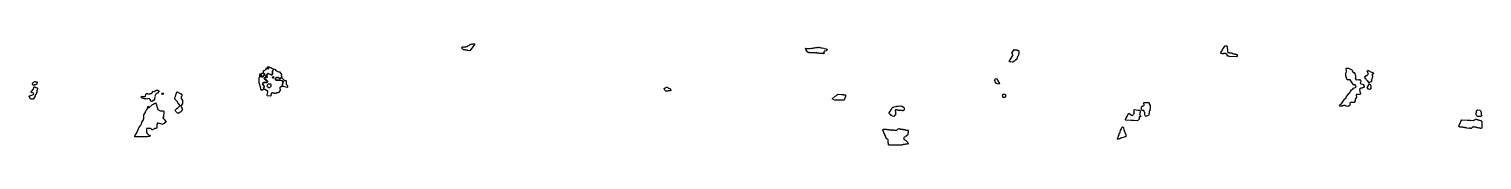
# Model space of a CAD drawing. Header units: millimetres. Extents: x 0 to 8323, y 0 to 582.
import ezdxf

# ---------------------------------------------------------------- set-up
doc = ezdxf.new("R2010")
doc.units = ezdxf.units.MM
doc.layers.add('Y', color=7, linetype='Continuous')

msp = doc.modelspace()

# ---------------------------------------------------------------- linework, layer by layer
at = {"layer": 'Y'}
for points in [[(2513.3, 542.1), (2510.6, 544.3), (2500.5, 544.3), (2498.2, 547.1), (2488.2, 547.1), (2479.7, 556.5), (2478.6, 559.4), (2481.5, 563.1), (2484.9, 563.1), (2486, 561.7), (2491.6, 564.5), (2502.7, 564.5), (2503.8, 565.9), (2509.4, 565.9), (2515, 571.7), (2517.3, 570.2), (2522.8, 575.9), (2525.1, 575.9), (2526.2, 577.4), (2527.4, 576), (2530.7, 578.8), (2534, 578.8), (2535.2, 580.2), (2537.4, 578.8), (2543, 581.6), (2547.5, 580.2), (2548.6, 581.6), (2550.9, 581.6), (2553.8, 578), (2524.1, 541.4), (2513.3, 542.1)], [(4533.6, 525.7), (4532.3, 527.1), (4530.9, 525.7), (4526.6, 525.7), (4525.2, 527.1), (4519.6, 527.1), (4518.3, 528.5), (4516.9, 527.1), (4514, 527.1), (4512.6, 528.6), (4508.5, 528.6), (4507.1, 527.1), (4505.6, 528.6), (4500, 528.6), (4498.7, 530), (4497.3, 528.6), (4493, 528.6), (4491.6, 530), (4487.5, 530), (4486.1, 528.5), (4484.6, 530), (4479, 530), (4477.7, 531.4), (4476.3, 530), (4472, 530), (4470.6, 531.4), (4466.5, 531.4), (4465.1, 530), (4458.7, 535), (4451.7, 545.1), (4451.7, 547.9), (4446, 553.7), (4448.2, 555.9), (4451.1, 554.5), (4456.7, 554.5), (4458.1, 553.1), (4459.4, 554.5), (4463.7, 554.5), (4465.1, 553.1), (4466.4, 554.5), (4472, 554.5), (4473.4, 555.9), (4479, 554.5), (4481.9, 555.9), (4483.3, 554.5), (4486, 554.5), (4488.9, 555.9), (4490.3, 554.5), (4494.4, 557.3), (4502.8, 558.8), (4504.2, 560.2), (4507, 558.8), (4508.4, 560.2), (4514, 560.2), (4515.4, 561.7), (4518.3, 560.2), (4521, 560.2), (4522.5, 561.7), (4523.9, 560.2), (4526.6, 560.2), (4528, 561.6), (4535.1, 558.8), (4540.7, 558.8), (4542.1, 557.3), (4553.3, 555.9), (4554.7, 554.5), (4565.9, 553.1), (4573.7, 548), (4565.9, 541.4), (4557.5, 538.6), (4549.9, 532.2), (4555.5, 526.5), (4553.3, 524.2), (4551.8, 525.7), (4549.1, 524.3), (4546.2, 525.7), (4533.6, 525.7)], [(5631.2, 475), (5621.3, 477.2), (5620.3, 478.6), (5616.6, 478.6), (5614.1, 482.2), (5618.4, 490.2), (5619.4, 490.2), (5637.7, 518), (5630.2, 528), (5643, 548.9), (5644, 547.3), (5654.4, 547.3), (5655.4, 545.9), (5659.1, 545.9), (5660.1, 544.5), (5663.8, 544.5), (5664.8, 543.1), (5668.6, 543.1), (5671, 539.4), (5670, 537.9), (5669.1, 523.6), (5667.2, 520.8), (5667.2, 515.1), (5663.9, 508.6), (5662.9, 508.6), (5659.6, 503.6), (5659.6, 499.4), (5657.8, 496.5), (5657.8, 493.6), (5654.4, 488.6), (5651.6, 488.6), (5649.7, 485.7), (5645.9, 484.3), (5644, 481.4), (5641.2, 481.4), (5638.4, 478.6), (5636.5, 478.6), (5634.6, 475.7), (5631.2, 475)], [(6875.1, 508.6), (6874, 510), (6867.5, 510), (6862.6, 516.5), (6862.6, 520.8), (6859.9, 524.3), (6854.5, 524.3), (6853.4, 525.7), (6841.6, 525.7), (6840.5, 524.3), (6833.9, 524.3), (6832.9, 525.7), (6828.5, 525.7), (6825.7, 529.4), (6835.5, 543.7), (6836.6, 548), (6843.1, 556.6), (6849.1, 567.3), (6851.3, 568.8), (6860, 568.8), (6862.8, 565.1), (6862.8, 555.1), (6864.9, 552.3), (6866, 535.1), (6868.7, 531.6), (6875.2, 531.6), (6876.2, 530.2), (6880.6, 530.2), (6881.7, 528.8), (6889.2, 528.8), (6895.7, 524.5), (6902.2, 524.5), (6903.3, 523.1), (6908.7, 523.1), (6909.8, 521.6), (6916.3, 521.6), (6917.4, 520.2), (6919.5, 520.2), (6922.3, 516.5), (6921.2, 515.1), (6921.2, 512.2), (6917.4, 507.1), (6875.1, 508.6)], [(1323.8, 340.8), (1321.3, 343.6), (1320.1, 353.6), (1318.8, 355.1), (1318.8, 388), (1320.1, 389.4), (1320.1, 392.3), (1322, 394.5), (1325.8, 394.5), (1327.1, 393.1), (1332, 393.1), (1333.3, 391.6), (1339.4, 391.6), (1342.5, 395.2), (1349.9, 406.5), (1340, 415.1), (1342.5, 418), (1343.7, 426.6), (1345.7, 428.8), (1348.2, 428.8), (1350.7, 431.7), (1353.2, 430.2), (1355.7, 433.1), (1356.9, 431.7), (1358.7, 433.7), (1356.2, 436.5), (1360.7, 443.1), (1364.4, 438.8), (1365.6, 440.2), (1370.6, 437.4), (1373.6, 440.8), (1366.1, 448), (1368.1, 450.2), (1370.7, 448.8), (1375.7, 448.8), (1379.4, 445.9), (1385.7, 444.5), (1388.1, 441.6), (1390.6, 441.6), (1394.4, 438.8), (1400.6, 437.3), (1402.6, 433.7), (1395.1, 426.5), (1393.8, 409.4), (1390.7, 402.9), (1386.8, 402.9), (1383.1, 405.7), (1373.1, 408.6), (1369.4, 411.4), (1360.2, 403.7), (1362.6, 400.9), (1362.6, 395.1), (1363.9, 393.7), (1363.9, 390.8), (1361.9, 388.5), (1357.4, 392.2), (1358.7, 393.7), (1355.7, 399.9), (1353.9, 397.9), (1353.9, 395.1), (1355.2, 393.7), (1353.9, 392.2), (1353.9, 387.9), (1352, 385.7), (1349.5, 385.7), (1346.5, 382.2), (1349.5, 378.8), (1355.7, 375.9), (1360.7, 370.2), (1363.2, 370.2), (1366.4, 365.1), (1362, 360), (1345.7, 360), (1338.9, 355), (1337.7, 350.8), (1345.2, 340.9), (1346.4, 338), (1346.4, 332.2), (1345.2, 330.8), (1343.9, 320.8), (1339.5, 317.1), (1337, 317.1), (1333.2, 314.2), (1327.5, 320.8), (1327.5, 326.5), (1325, 332.2), (1325, 336.5), (1323.8, 337.9), (1323.8, 340.8)], [(1368.7, 307.9), (1364.4, 314.3), (1360.7, 314.3), (1350.7, 318.6), (1346.9, 318.6), (1343.7, 322.2), (1345, 325.1), (1345, 330.9), (1346.2, 332.3), (1346.2, 337.9), (1337.5, 352.2), (1340.7, 357.3), (1345.7, 360.2), (1361.9, 360.2), (1366.2, 365.1), (1363.1, 370), (1360.6, 370), (1355.6, 375.7), (1349.4, 378.6), (1346.2, 382.2), (1349.4, 385.9), (1351.9, 385.9), (1353.2, 387.4), (1355.7, 385.9), (1359.4, 388.8), (1361.9, 388.8), (1363.7, 390.9), (1363.7, 393.6), (1362.4, 395.1), (1362.4, 402.2), (1361.2, 403.7), (1369.4, 411.7), (1373.2, 408.8), (1383.2, 405.9), (1386.9, 403.1), (1390.5, 403.1), (1393.6, 409.4), (1394.9, 425.1), (1399.3, 431.6), (1403, 433), (1405.5, 435.9), (1410.6, 433), (1414.3, 428.8), (1424.3, 423.1), (1426.8, 423.1), (1430.5, 420.2), (1434.3, 420.2), (1440.5, 413), (1444.3, 411.6), (1447.4, 408), (1444.9, 402.2), (1444.9, 399.4), (1447.4, 392.2), (1441.8, 385.7), (1435.5, 382.8), (1427.9, 387.2), (1425.5, 390), (1423, 388.6), (1415.6, 388.6), (1412.5, 385.1), (1412.5, 375.1), (1414.3, 373.1), (1438, 373.1), (1448, 368.8), (1451.7, 368.8), (1454.9, 365.1), (1453.6, 355.1), (1451.2, 349.4), (1452.4, 346.5), (1452.4, 339.3), (1450.5, 337.1), (1448, 337.1), (1441.7, 332.9), (1439.3, 332.9), (1437.4, 330.8), (1437.4, 323.7), (1438.7, 322.3), (1438.7, 316.6), (1440, 315.1), (1426.8, 300), (1416.8, 300), (1414.3, 297.1), (1406.8, 297.1), (1405.5, 298.6), (1395.5, 298.6), (1394.3, 300), (1390.6, 300), (1387.6, 296.5), (1387.6, 292.2), (1385.1, 286.5), (1385.1, 283.6), (1383.2, 281.4), (1365.6, 282.9), (1363.7, 285.1), (1366.2, 300.9), (1368.7, 303.7), (1368.7, 307.9)], [(7507, 226.5), (7511.5, 233), (7514.5, 234.5), (7519.4, 241.6), (7520.4, 241.6), (7536.2, 264.5), (7539.2, 267.3), (7542.1, 267.3), (7545.5, 272.3), (7545.5, 275.1), (7560.9, 297.3), (7564.8, 298.8), (7568.3, 303.7), (7569.2, 308), (7575.7, 317.3), (7580.7, 321.6), (7582.6, 321.6), (7587.6, 327.3), (7592.5, 328.8), (7595.5, 331.6), (7599.4, 333), (7601.8, 336.5), (7600.9, 337.9), (7600.9, 340.8), (7595.5, 347.1), (7593.6, 347.1), (7592.6, 345.7), (7586.6, 345.7), (7567.8, 375.7), (7564, 375.7), (7563, 374.3), (7555.1, 374.3), (7554, 372.8), (7549.5, 379.3), (7548.5, 385.1), (7545.5, 390.8), (7545.5, 393.6), (7543.6, 396.5), (7542.6, 412.3), (7546.5, 420.8), (7545.5, 422.2), (7546.5, 423.7), (7546.5, 429.4), (7542.6, 438), (7545.1, 441.6), (7558, 441.6), (7565.9, 437.3), (7575.8, 434.5), (7578.3, 430.8), (7578.3, 428), (7581.3, 422.3), (7584.7, 417.3), (7591.6, 415.9), (7595.1, 410.9), (7596.1, 403.7), (7599.1, 398), (7599.1, 389.4), (7598.1, 387.9), (7598.1, 385.1), (7596.1, 382.2), (7601.5, 374.5), (7617.3, 375.9), (7618.3, 374.5), (7621.1, 374.5), (7622.1, 375.9), (7624.2, 375.9), (7629.7, 369.4), (7627.7, 359.4), (7625.8, 355.1), (7628.2, 351.6), (7640, 350.2), (7642, 348.7), (7647.5, 339.4), (7648.5, 333.6), (7645.9, 330), (7642, 330), (7637, 327.1), (7629.2, 327.1), (7628.2, 325.7), (7624.2, 325.7), (7621.8, 322.2), (7622.8, 315.1), (7621.8, 312.3), (7622.8, 310.8), (7622.8, 308), (7624.8, 305.1), (7626.7, 295.1), (7622.2, 290), (7604.5, 290), (7602, 286.5), (7602, 282.3), (7604, 279.4), (7604, 273.6), (7596.1, 263.6), (7596.1, 258), (7597.1, 255.1), (7590.6, 244.3), (7568.9, 244.3), (7566.5, 240.8), (7566.5, 235.1), (7568.5, 232.2), (7564.9, 227.1), (7563, 227.1), (7560, 224.3), (7556.1, 224.3), (7555.1, 222.8), (7546.1, 224.3), (7538.2, 228.6), (7529.4, 227.2), (7528.4, 225.7), (7522.5, 225.7), (7521.5, 224.3), (7515.6, 224.3), (7514.6, 222.9), (7509, 223.6), (7507, 226.5)], [(7663.6, 371.5), (7658.7, 378.6), (7654.7, 381.5), (7650.2, 389.4), (7653.7, 394.5), (7655.7, 394.5), (7659.7, 398.8), (7664.6, 400.2), (7667.6, 404.5), (7669.6, 404.5), (7672, 408), (7669, 415.1), (7669, 417.9), (7666, 422.2), (7666, 425.1), (7668.6, 428.8), (7671.6, 428.8), (7675.6, 425.9), (7677.5, 425.9), (7680.5, 423), (7691.4, 418.8), (7692.4, 417.3), (7699.3, 415.9), (7701.8, 412.2), (7691.9, 400.8), (7694.9, 395.1), (7694.9, 390.8), (7692.9, 387.9), (7691.9, 377.9), (7690, 375.1), (7690, 369.4), (7685.5, 362.9), (7680.5, 361.4), (7677.5, 357.1), (7668.5, 367.2), (7663.6, 371.5)], [(8.5, 265), (4.2, 273.6), (0, 277.9), (0, 280.9), (2.2, 283.1), (6.4, 283.1), (10.6, 285.9), (24.7, 290.2), (28.1, 293.7), (24.7, 298.6), (17.7, 300), (11.3, 305.1), (11.3, 306.6), (25.4, 320.9), (26.8, 332.3), (28.9, 334.5), (33.2, 334.5), (37.5, 331.6), (40.3, 331.6), (45.9, 328.8), (48.1, 326.6), (48.1, 323.7), (43.9, 312.2), (43.9, 303.6), (41, 297.9), (41, 293.6), (35.4, 286.5), (35.4, 282.2), (23.4, 264.3), (8.5, 265)], [(18.3, 353.7), (23.3, 358.8), (24.7, 358.8), (30.3, 364.5), (33.2, 364.5), (34.6, 363.1), (44.5, 363.1), (46.7, 360.8), (45.3, 352.2), (41.7, 348.6), (36, 345.7), (31.8, 345.7), (27.5, 342.8), (18.3, 353.7)], [(1329.6, 392.9), (1327, 392.9), (1325.7, 394.3), (1323.2, 394.3), (1321.3, 396.5), (1321.3, 405.1), (1320, 406.5), (1322, 408.8), (1324.5, 407.4), (1334.5, 413.1), (1342, 413.1), (1350.2, 406.5), (1338.3, 391.4), (1332.6, 392.1), (1330.8, 394.2), (1329.6, 392.9)], [(1332.5, 398), (1332.5, 402.2), (1329.5, 404.3), (1327.7, 402.2), (1327.7, 399.4), (1330.8, 396), (1332.5, 398)], [(1384.3, 350), (1369.4, 350), (1365.1, 346.5), (1362.7, 339.4), (1367, 334.5), (1371.9, 331.6), (1379.3, 331.6), (1387.4, 339.4), (1387.4, 346.5), (1384.3, 350)], [(1395.6, 392.9), (1392.6, 388), (1394.4, 385.9), (1398.1, 385.9), (1399.3, 384.5), (1403.5, 389.4), (1400.5, 392.9), (1395.6, 392.9)], [(1450.9, 349.4), (1453.5, 355.1), (1454.7, 365.1), (1451.6, 368.6), (1447.9, 368.6), (1437.9, 372.9), (1414.2, 372.9), (1412.3, 375.1), (1412.3, 385.1), (1415.5, 388.8), (1423, 388.8), (1425.5, 390.2), (1428.1, 387.3), (1436.7, 383.1), (1445.5, 388.8), (1461.1, 372.3), (1462.9, 368.8), (1464.1, 370.2), (1471.7, 371.6), (1473.6, 369.4), (1473.6, 350.9), (1478.6, 345.1), (1478.6, 342.3), (1479.8, 340.9), (1479.8, 333.6), (1477.9, 331.4), (1455.4, 337.2), (1452.2, 340.8), (1452.2, 346.5), (1450.9, 349.4)], [(3648, 310.7), (3642.8, 315), (3638.9, 325.1), (3648.7, 333.1), (3652.6, 333.1), (3657.8, 330.2), (3660.4, 330.2), (3663, 327.3), (3670.8, 325.9), (3674.1, 322.3), (3674.1, 319.4), (3675.4, 318), (3675.4, 313.6), (3673.4, 311.4), (3660.4, 311.4), (3659.1, 310), (3648, 310.7)], [(5545.8, 351.4), (5541.1, 354.3), (5534.9, 363.6), (5534, 369.4), (5531.1, 375.1), (5535.4, 380.2), (5542.1, 381.6), (5552.1, 366.6), (5552.1, 365.1), (5558.7, 353.7), (5556.3, 350), (5545.8, 351.4)], [(7673.5, 321.4), (7665, 330.8), (7678.4, 351.6), (7679.5, 351.6), (7686, 340.8), (7686, 327.9), (7681.5, 321.5), (7678.5, 318.5), (7675.5, 321.4), (7673.5, 321.4)], [(697.1, 256.5), (693.1, 262.2), (688.4, 265.7), (680.4, 267.1), (679.1, 265.7), (669.6, 264.3), (668.3, 265.7), (658.9, 265.7), (657.5, 267.1), (653.5, 267.1), (646.8, 271.4), (644.1, 271.4), (640.7, 275.1), (648.2, 281.6), (650.9, 280.2), (664.3, 278.8), (666.2, 280.9), (668.9, 292.3), (672.3, 295.9), (679.1, 295.9), (680.5, 294.5), (688.4, 293.1), (692.5, 295.9), (700.5, 295.9), (712.6, 310.2), (719.3, 308.8), (727.3, 315.9), (738.2, 315.9), (742.9, 310.9), (742.9, 307.9), (735.5, 298.6), (730.1, 297.2), (726.8, 293.6), (721.4, 282.2), (722.8, 278), (718.8, 269.4), (718.8, 260.8), (716.7, 258.6), (714, 258.6), (707.3, 252.9), (704.6, 252.9), (703.3, 251.4), (698.5, 252.1), (697.1, 253.6), (697.1, 256.5)], [(762.2, 298.8), (767.7, 298.8), (769.8, 296.5), (767.7, 292.9), (765, 291.4), (758.8, 295.1), (762.2, 298.8)], [(839.4, 197.9), (836.6, 200.8), (848.1, 213), (854.8, 217.3), (864.8, 228), (852.8, 242.2), (850.1, 247.9), (840.7, 257.9), (840.7, 259.3), (835.3, 263.6), (835.3, 272.3), (839.4, 279.4), (840.7, 288), (847.4, 303.7), (849.5, 305.9), (852.2, 305.9), (854.9, 303), (864.3, 298.8), (869.7, 294.5), (872.4, 294.5), (874.4, 292.3), (875.8, 286.5), (874.4, 285.1), (874.4, 280.8), (871.8, 277.9), (871.8, 275.1), (869.1, 270.8), (878.5, 256.6), (878.5, 240.9), (879.8, 239.4), (879.8, 236.5), (869.1, 226.5), (871.8, 222.3), (871.8, 219.4), (874.4, 216.6), (875.8, 209.4), (878.5, 206.5), (874.4, 200.8), (874.4, 196.5), (868.3, 190), (864.3, 190), (857.6, 184.3), (853.6, 184.3), (852.2, 182.8), (850.1, 183.6), (840.7, 193.6), (839.4, 197.9)], [(4614.1, 259.3), (4601.4, 266.5), (4617.6, 281.6), (4626, 285.9), (4633, 293.1), (4654.1, 291.6), (4655.5, 290.2), (4663.9, 290.2), (4665.3, 288.8), (4675.1, 288.8), (4678.7, 285.1), (4675.9, 282.2), (4675.9, 276.5), (4673.1, 273.6), (4673.1, 269.3), (4670.3, 266.5), (4670.3, 262.2), (4666.7, 258.6), (4614.1, 259.3)], [(5579.3, 273.6), (5577.4, 276.5), (5577.4, 283.6), (5575.5, 286.5), (5575.5, 289.4), (5577.9, 293.1), (5591.2, 293.1), (5593.6, 289.4), (5593.6, 277.9), (5590.3, 272.9), (5579.3, 273.6)], [(605.8, 52.3), (612.5, 65.2), (615.2, 68), (628.6, 99.4), (639.4, 115.1), (643.4, 125.2), (646.1, 128), (646.1, 132.3), (655.5, 146.6), (655.5, 149.4), (656.8, 150.9), (656.8, 170.9), (658.2, 172.3), (658.2, 175.1), (660.9, 180.9), (664.9, 185.2), (668.9, 196.6), (674.3, 203.7), (678.3, 212.3), (679.6, 220.9), (681.7, 223.1), (685.2, 219.4), (682.6, 216.5), (685.8, 214.5), (707.2, 234.5), (712.6, 235.9), (716.6, 240.2), (720.6, 240.2), (723.4, 243.1), (728.1, 236.6), (733.5, 216.6), (734.9, 215.1), (734.9, 208), (738.2, 204.5), (740.8, 204.5), (743.5, 201.6), (751.6, 197.3), (769, 197.3), (771.1, 195.1), (769.8, 163.6), (767.1, 160.8), (767.1, 158), (784.5, 133.7), (781.1, 130), (778.4, 130), (773.1, 124.3), (767.7, 122.9), (763.6, 118.6), (754.2, 122.9), (746.1, 124.3), (742.1, 127.1), (735.5, 127.1), (733.5, 125.1), (733.5, 120.8), (732.2, 119.3), (732.2, 100.8), (728.8, 97.1), (719.4, 95.7), (716.7, 92.9), (714, 92.9), (707.3, 88.6), (704.5, 88.6), (696.5, 97.1), (673.7, 97.1), (671.8, 95.1), (671.8, 88), (673.1, 86.6), (673.1, 75.1), (674.5, 73.7), (674.5, 68), (681.8, 63), (687.2, 57.3), (689.8, 57.3), (694.6, 52.2), (692.5, 50), (677.8, 50), (676.4, 48.6), (607.2, 47.9), (605.8, 49.3), (605.8, 52.3)], [(4944.9, 167.2), (4942.5, 170), (4938.9, 171.4), (4934.2, 177.2), (4930.6, 178.6), (4927.6, 182.2), (4927.6, 185.1), (4934.7, 196.6), (4935.9, 200.9), (4940.7, 206.6), (4944.2, 215.2), (4947.2, 218.8), (4954.4, 218.8), (4955.5, 220.2), (4968.6, 221.6), (4969.8, 223.1), (4976.9, 223.1), (4978.1, 224.5), (4991.2, 225.9), (4996, 223.1), (4999.5, 223.1), (5004.3, 220.2), (5006.6, 220.2), (5012, 215.1), (5012, 202.2), (5009, 198.6), (5006.6, 198.6), (5005.5, 197.1), (5001.8, 197.1), (5000.6, 198.6), (4992.3, 198.6), (4991.1, 200), (4981.6, 200), (4980.5, 201.4), (4969.8, 201.4), (4968.6, 202.9), (4963.9, 202.9), (4961, 199.4), (4961, 196.6), (4963.4, 193.7), (4963.4, 183.7), (4964.6, 180.8), (4953.3, 165.7), (4944.9, 167.2)], [(6328.5, 141.4), (6327.2, 142.9), (6317.6, 142.9), (6316.2, 141.4), (6312, 141.4), (6310.7, 142.9), (6283.2, 144.3), (6281, 146.5), (6281, 149.4), (6282.4, 150.9), (6282.4, 153.7), (6287.9, 160.8), (6287.9, 163.7), (6292, 168), (6292, 170.8), (6299.7, 184.5), (6314.9, 171.6), (6321.7, 170.2), (6325, 173.7), (6326.4, 178), (6331.9, 185.1), (6330.5, 187.9), (6330.5, 197.9), (6327.8, 200.8), (6329.9, 204.5), (6353.4, 201.6), (6354.7, 200.2), (6363, 200.2), (6365.1, 198), (6365.1, 187.9), (6363.7, 186.5), (6363.7, 179.3), (6361, 176.5), (6365.1, 172.3), (6367.9, 165.1), (6365.7, 162.9), (6360.2, 162.9), (6358.2, 160.8), (6358.2, 149.3), (6349.2, 140), (6328.5, 141.4)], [(6395.2, 166.4), (6392.4, 173.6), (6391, 187.9), (6388.3, 190.8), (6388.3, 195.1), (6384.9, 198.6), (6373.9, 200), (6371.8, 202.2), (6371.8, 219.4), (6375.3, 223.1), (6378, 223.1), (6380.8, 225.9), (6383.5, 225.9), (6386.9, 229.4), (6385.5, 243.7), (6387.6, 245.9), (6412.5, 245.9), (6416, 242.3), (6417.3, 236.6), (6422.8, 228), (6422.8, 213.6), (6421.5, 212.2), (6421.5, 206.5), (6420.1, 205.1), (6420.1, 197.9), (6417.3, 195.1), (6416, 182.2), (6414.6, 180.8), (6414.6, 173.6), (6412.5, 171.4), (6409.7, 171.4), (6405.6, 168.6), (6398.7, 167.2), (6397.3, 165.7), (6395.2, 166.4)], [(8297.1, 165), (8293.1, 167.9), (8291.7, 172.2), (8289, 175.1), (8290.4, 178), (8290.4, 186.6), (8291.7, 188), (8291.7, 198), (8297.8, 203.1), (8311.2, 200.2), (8315.9, 195.1), (8317.3, 182.3), (8318.6, 180.9), (8318.6, 173.7), (8321.3, 170.9), (8321.3, 167.9), (8315.2, 164.3), (8297.1, 165)], [(4926.5, 0.7), (4924.1, 3.6), (4924.1, 9.4), (4921.7, 12.2), (4921.7, 32.2), (4918.8, 35.7), (4912.8, 37.2), (4907.4, 45.1), (4907.4, 47.9), (4905.1, 50.8), (4905.1, 53.6), (4901.5, 59.4), (4901.5, 63.6), (4899.1, 66.5), (4899.1, 69.4), (4896.8, 72.2), (4896.8, 75.1), (4894.4, 77.9), (4894.4, 80.8), (4890.8, 86.5), (4890.8, 89.4), (4893.9, 93.1), (4912.9, 91.6), (4914.1, 90.2), (4926, 90.2), (4927.2, 88.8), (4937.8, 88.8), (4939, 87.3), (4941.3, 87.3), (4942.5, 88.8), (4950.9, 88.8), (4952.1, 87.3), (4960.4, 87.3), (4961.6, 85.9), (4971, 85.9), (4978.1, 94.5), (4982.9, 95.9), (4984.1, 94.5), (4991.2, 94.5), (4992.4, 93.1), (5006.7, 91.6), (5007.8, 90.2), (5015, 90.2), (5016.1, 88.8), (5020.9, 88.8), (5022.1, 87.3), (5029.2, 87.3), (5030.4, 85.9), (5033.8, 85.9), (5035.1, 87.4), (5038.2, 83.7), (5035.8, 79.4), (5035.8, 72.2), (5033.4, 69.4), (5033.4, 60.8), (5024.4, 51.4), (5022.1, 51.4), (5019.7, 48.6), (5013.8, 45.7), (5008.5, 39.4), (5013.8, 33), (5019.7, 30.2), (5033.4, 16.6), (5035.8, 12.2), (5031.6, 7.1), (5020.9, 7.1), (5017.3, 4.3), (5006.6, 4.3), (5005.5, 2.9), (5000.7, 2.9), (4999.5, 1.4), (4994.8, 1.4), (4993.6, 0), (4926.5, 0.7)], [(6234.4, 35), (6232.9, 36.5), (6234.3, 38), (6234.3, 40.9), (6238.4, 45.1), (6239.8, 53.7), (6243.9, 59.4), (6245.3, 68), (6249.4, 73.7), (6249.4, 78), (6252.2, 85.1), (6256.3, 90.9), (6259.1, 102.3), (6264, 105.9), (6268.9, 102.3), (6271.6, 86.6), (6275.7, 80.9), (6277.1, 72.3), (6281.2, 66.6), (6281.2, 62.3), (6282.6, 60.9), (6282.6, 58), (6285.4, 55.1), (6285.4, 52.2), (6280.5, 48.6), (6276.4, 48.6), (6266.7, 44.3), (6258.5, 42.9), (6255.8, 40), (6253, 40), (6248.9, 37.1), (6244.7, 37.1), (6239.2, 34.3), (6234.4, 35)], [(8236.4, 98.6), (8235, 100), (8225.7, 100), (8224.4, 101.4), (8215, 101.4), (8213.7, 102.9), (8205.7, 102.9), (8204.4, 104.3), (8196.4, 104.3), (8190.3, 107.9), (8191.6, 115.1), (8194.3, 118), (8194.3, 120.9), (8195.6, 122.3), (8195.6, 125.1), (8199.6, 129.4), (8201, 136.6), (8207, 145.9), (8237.8, 144.5), (8239.1, 143.1), (8255.2, 143.1), (8256.5, 141.6), (8272.5, 143.1), (8275.1, 141.6), (8281.1, 146.6), (8283.1, 150.2), (8285.8, 150.2), (8287.2, 148.8), (8292.5, 148.8), (8293.9, 147.3), (8297.9, 147.3), (8299.2, 145.9), (8303.2, 145.9), (8304.5, 144.5), (8308.5, 144.5), (8313.9, 141.6), (8316.5, 141.6), (8321.3, 135.1), (8322.6, 99.3), (8320.5, 97.1), (8313.8, 97.1), (8312.5, 98.6), (8307.1, 98.6), (8305.8, 100), (8301.8, 98.6), (8300.4, 100), (8295.1, 100), (8293.8, 101.4), (8288.4, 101.4), (8287.1, 102.9), (8281.8, 102.9), (8280.4, 104.3), (8275.1, 104.3), (8273.7, 105.7), (8271.2, 105.7), (8261.8, 97.1), (8256.4, 97.1), (8255.1, 98.6), (8249.8, 98.6), (8248.5, 97.1), (8236.4, 98.6)]]:
    msp.add_lwpolyline(points, close=True, dxfattribs=at)

doc.saveas('drawing.dxf')
